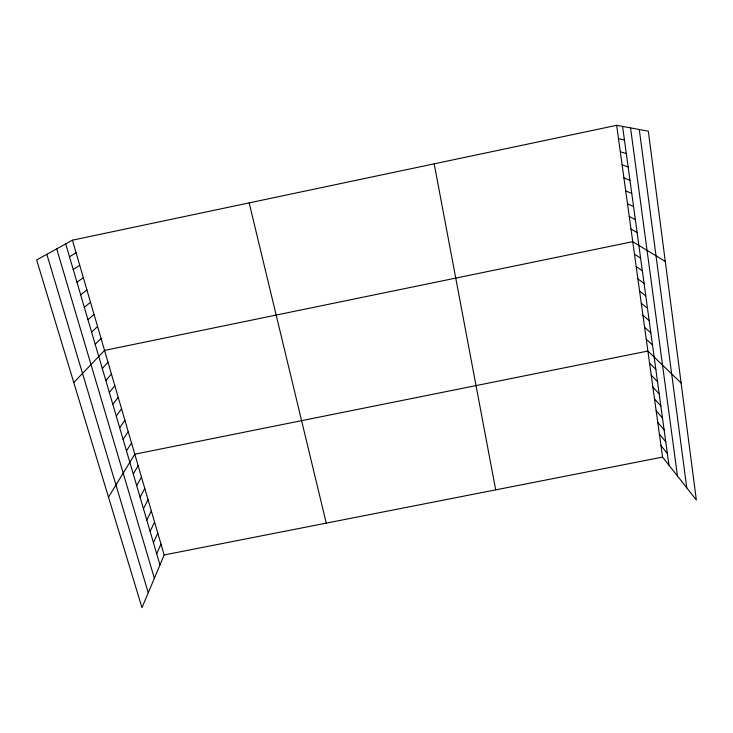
<?xml version="1.0" encoding="UTF-8"?>
<svg xmlns="http://www.w3.org/2000/svg" width="733" height="733" viewBox="0 0 733 733"><rect width="100%" height="100%" fill="white"/><g stroke="black" fill="none" stroke-linecap="round" stroke-linejoin="round"><path stroke-width="1.1" d="M72.411 240.186L164.165 554.954L141.973 607.675L36.65 259.949L72.411 240.186L616.645 125.325L648.32 131.189L696.35 500.007L662.568 457.099L616.645 125.325M156.706 553.836L160.985 544.051M153.426 542.658L157.787 533.074M150.118 531.416L154.571 522.033M146.802 520.091L151.328 510.91M143.448 508.684L148.066 499.714M140.076 497.212L144.777 488.453M136.686 485.649L141.478 477.11M133.269 474.022L138.143 465.684M108.502 497.148L134.799 454.194L647.89 351.043L681.113 382.993M126.47 450.859L131.519 442.961M123.089 439.333L128.229 431.655M119.681 427.733L124.912 420.284M116.254 416.051L121.568 408.831M112.8 404.295L118.215 397.295M109.327 392.457L114.824 385.695M105.827 380.537L111.425 374.013M102.299 368.543L107.998 362.249M73.786 382.544L104.544 350.411L632.753 241.661L665.28 261.443M95.18 344.299L101.072 338.49M91.588 332.049L97.571 326.497M87.96 319.716L94.053 314.411M84.322 307.301L90.507 302.253M80.648 294.794L86.934 290.002M76.947 282.205L83.342 277.679M73.227 269.524L79.723 265.264M69.479 256.752L76.085 252.766M164.165 554.954L662.568 457.099M618.487 138.619L624.443 140.021M620.31 151.813L626.284 153.527M622.125 164.916L628.126 166.922M623.93 177.936L629.94 180.236M625.716 190.855L631.754 193.448M627.494 203.692L633.55 206.569M629.262 216.437L635.328 219.598M631.012 229.09L637.105 232.535M634.476 254.149L640.605 258.135M636.198 266.546L642.337 270.798M637.902 278.87L644.06 283.378M639.588 291.102L645.773 295.875M641.274 303.251L647.468 308.281M642.942 315.318L649.154 320.605M644.6 327.303L650.831 332.837M646.249 339.214L652.498 344.996M649.566 363.147L655.843 369.414M651.234 375.177L657.519 381.682M652.883 387.116L659.187 393.859M654.523 398.972L660.845 405.954M656.154 410.755L662.485 417.966M657.776 422.455L664.116 429.904M659.379 434.083L665.738 441.752M660.983 445.627L667.351 453.516M46.839 254.314L148.249 592.768M56.698 248.863L154.361 578.255M65.704 243.887L159.968 564.941M249.165 202.876L326.258 523.133M434.183 163.835L495.7 489.864M622.583 126.424L668.954 465.208M630.545 127.899L677.475 476.038M639.277 129.512L686.775 487.848"/></g></svg>
